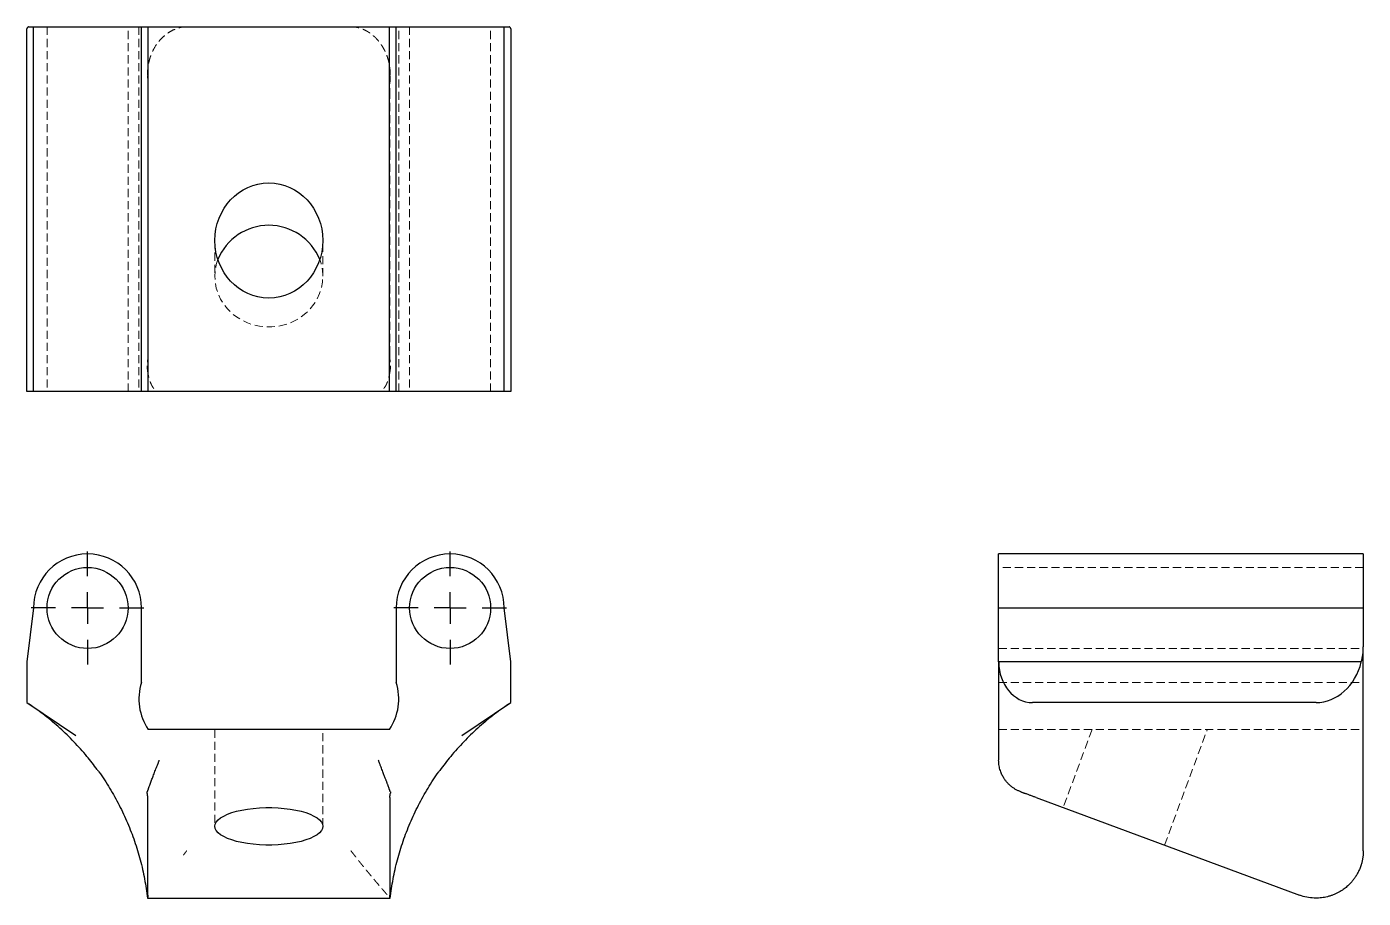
# Model space of a CAD drawing. Header units: millimetres. Extents: x 45 to 255, y 53 to 190.
import ezdxf

# ---------------------------------------------------------------- set-up
doc = ezdxf.new("R2010")
doc.units = ezdxf.units.MM
doc.linetypes.add('HIDDEN', pattern=[1.905, 1.27, -0.635])
doc.layers.add('10', color=7, linetype='Continuous')

# ---------------------------------------------------------------- blocks, each defined once
blk = doc.blocks.new('SW_CENTERMARKSYMBOL_0')
at = {"layer": '10', "color": 0}
for p, q in [((0, 5), (0, 8.85)), ((0, 0), (0, 2.5)), ((-5, 0), (-8.85, 0)), ((0, 0), (-2.5, 0)), ((0, 0), (0, -2.5)), ((0, 0), (2.5, 0)), ((5, 0), (8.85, 0)), ((0, -5), (0, -8.85))]:
    blk.add_line(p, q, dxfattribs=at)
blk = doc.blocks.new('SW_CENTERMARKSYMBOL_1')
at = {"layer": '10', "color": 0}
for p, q in [((0, 5), (0, 8.85)), ((0, 0), (0, 2.5)), ((-5, 0), (-8.85, 0)), ((0, 0), (-2.5, 0)), ((0, 0), (0, -2.5)), ((0, 0), (2.5, 0)), ((5, 0), (8.85, 0)), ((0, -5), (0, -8.85))]:
    blk.add_line(p, q, dxfattribs=at)

msp = doc.modelspace()

# ---------------------------------------------------------------- linework, layer by layer
at = {"color": 7, "linetype": 'Continuous', "lineweight": 25}
for p, q in [((45.04, 132.43), (45.04, 189.29)), ((45.34, 189.6), (46.1, 189.6)), ((46.1, 132.43), (46.1, 189.6)), ((46.1, 189.6), (63.04, 189.6)), ((63.04, 132.43), (63.04, 189.6)), ((63.04, 189.6), (64.1, 189.6)), ((64.1, 132.43), (64.1, 189.6)), ((64.1, 189.6), (101.9, 189.6)), ((101.9, 132.43), (101.9, 189.6)), ((101.9, 189.6), (102.96, 189.6)), ((102.96, 132.43), (102.96, 189.6)), ((102.96, 189.6), (119.9, 189.6)), ((119.9, 132.43), (119.9, 189.6)), ((119.9, 189.6), (120.66, 189.6)), ((120.96, 189.29), (120.96, 132.43)), ((46.1, 132.43), (45.04, 132.43)), ((63.04, 132.43), (46.1, 132.43)), ((64.1, 132.43), (63.04, 132.43)), ((101.9, 132.43), (64.1, 132.43)), ((102.96, 132.43), (101.9, 132.43)), ((119.9, 132.43), (102.96, 132.43)), ((120.96, 132.43), (119.9, 132.43)), ((254.6, 107), (197.43, 107)), ((197.43, 98.53), (197.43, 107)), ((254.6, 107), (254.6, 98.53)), ((46.1, 98.53), (45.04, 90.08)), ((63.04, 86.84), (63.04, 98.53)), ((102.96, 98.53), (102.96, 86.84)), ((120.96, 90.08), (119.9, 98.53)), ((197.43, 98.53), (254.6, 98.53)), ((197.43, 90.08), (197.43, 98.53)), ((254.6, 98.53), (254.6, 92.43)), ((254.6, 89.61), (254.6, 92.43)), ((45.04, 90.08), (45.04, 83.71)), ((120.96, 83.71), (120.96, 90.08)), ((197.43, 90.08), (197.43, 82.95)), ((254.29, 90.08), (197.43, 90.08)), ((45.04, 83.71), (52.74, 78.55)), ((113.26, 78.55), (120.96, 83.71)), ((247.19, 83.71), (202.73, 83.71)), ((101.9, 79.48), (64.1, 79.48)), ((64.02, 53.53), (64.02, 68.84)), ((101.98, 68.84), (101.98, 53.53)), ((203.29, 68.84), (244.61, 53.53)), ((63.98, 53.08), (63.98, 53.08)), ((63.98, 53.07), (102.02, 53.07)), ((102.02, 53.08), (102.02, 53.08))]:
    msp.add_line(p, q, dxfattribs=at)
at = {"color": 7, "linetype": 'HIDDEN', "lineweight": 18}
for p, q in [((48.22, 189.6), (48.22, 132.43)), ((60.92, 132.43), (60.92, 189.6)), ((62.63, 189.6), (62.63, 132.43)), ((103.37, 132.43), (103.37, 189.6)), ((105.08, 189.6), (105.08, 132.43)), ((117.78, 132.43), (117.78, 189.6)), ((64.02, 179.61), (64.02, 138.29)), ((101.98, 138.29), (101.98, 179.61)), ((74.53, 156.11), (74.53, 150.5)), ((91.47, 150.5), (91.47, 156.11)), ((254.6, 104.88), (197.43, 104.88)), ((197.43, 92.18), (254.6, 92.18)), ((197.43, 86.84), (254.6, 86.84)), ((74.53, 79.48), (74.53, 64.32)), ((91.47, 64.32), (91.47, 79.48)), ((197.43, 79.48), (254.6, 79.48)), ((212.08, 79.48), (207.55, 67.26)), ((223.44, 61.37), (230.14, 79.48))]:
    msp.add_line(p, q, dxfattribs=at)
at = {"color": 7, "linetype": 'HIDDEN', "lineweight": 18, "flags": 128}
msp.add_lwpolyline([(75.01, 153.12), (74.76, 152.33), (74.59, 151.42), (74.53, 150.5), (74.59, 149.57), (74.76, 148.66), (75.04, 147.78), (75.43, 146.93), (75.92, 146.13), (76.51, 145.39), (77.19, 144.72), (77.94, 144.13), (78.77, 143.62), (79.65, 143.2), (80.57, 142.89), (81.53, 142.67), (82.51, 142.57), (83.49, 142.57), (84.47, 142.67), (85.43, 142.89), (86.35, 143.2), (87.23, 143.62), (88.06, 144.13), (88.81, 144.72), (89.49, 145.39), (90.08, 146.13), (90.57, 146.93), (90.96, 147.78), (91.24, 148.66), (91.41, 149.57), (91.47, 150.5), (91.47, 150.5)], dxfattribs=at)
at = {"color": 7, "linetype": 'Continuous', "lineweight": 25, "flags": 128}
msp.add_lwpolyline([(91.47, 64.32), (91.41, 63.97), (91.24, 63.64), (90.96, 63.31), (90.57, 63), (90.08, 62.7), (89.49, 62.42), (88.81, 62.18), (88.06, 61.96), (87.23, 61.77), (86.35, 61.61), (85.43, 61.5), (84.47, 61.42), (83.49, 61.38), (82.51, 61.38), (81.53, 61.42), (80.57, 61.5), (79.65, 61.61), (78.77, 61.77), (77.94, 61.96), (77.19, 62.18), (76.51, 62.42), (75.92, 62.7), (75.43, 63), (75.04, 63.31), (74.76, 63.64), (74.59, 63.97), (74.53, 64.32), (74.59, 64.66), (74.76, 64.99), (75.04, 65.32), (75.43, 65.64), (75.92, 65.93), (76.51, 66.21), (77.19, 66.46), (77.94, 66.68), (78.77, 66.86), (79.65, 67.02), (80.57, 67.13), (81.53, 67.21), (82.51, 67.25), (83.49, 67.25), (84.47, 67.21), (85.43, 67.13), (86.35, 67.02), (87.23, 66.86), (88.06, 66.68), (88.81, 66.46), (89.49, 66.21), (90.08, 65.93), (90.57, 65.64), (90.96, 65.32), (91.24, 64.99), (91.41, 64.66), (91.47, 64.32)], dxfattribs=at)
at = {"color": 7, "linetype": 'Continuous', "lineweight": 25}
for centre in [(54.57, 98.53), (111.43, 98.53)]:
    msp.add_circle(centre, 6.35, dxfattribs=at)
for centre, radius, start, end in [((83, 149.86), 8.63, 22.2288, 157.7712), ((54.57, 98.53), 8.47, 0, 180), ((111.43, 98.53), 8.47, 0, 180), ((71.1, 84.24), 8.47, 162.1379, 214.2289), ((94.9, 84.24), 8.47, 325.7711, 17.8621)]:
    msp.add_arc(centre, radius, start, end, dxfattribs=at)
at = {"color": 7, "linetype": 'HIDDEN', "lineweight": 18}
msp.add_arc((83.97, 150.49), 7.5, 0.0319, 20.5408, dxfattribs=at)
at = {"color": 7, "linetype": 'Continuous', "lineweight": 25}
for centre, major_axis, ratio, start_param, end_param in [((45.34, 182.19), (0, 7.41), 0.13907, 0, 0.289752), ((120.66, 182.19), (0, 7.41), 0.13907, 5.993434, 6.283185), ((247.19, 92.43), (0, 8.23), 0.9007, 4.422637, 4.712389), ((202.73, 90.08), (0, -6.37), 0.831026, 4.712389, 6.283185), ((247.19, 92.63), (0, -8.92), 0.831026, 0, 1.281045)]:
    msp.add_ellipse(centre, major_axis=major_axis, ratio=ratio, start_param=start_param, end_param=end_param, dxfattribs=at)
msp.add_ellipse((83, 156.11), major_axis=(0, 9.03), ratio=0.937749, dxfattribs=at)
at = {"color": 7, "linetype": 'HIDDEN', "lineweight": 18}
for points, knots in [([(70.12, 189.6), (70.1, 189.6), (70.01, 189.6), (69.84, 189.59), (69.51, 189.56), (69.07, 189.48), (68.54, 189.32), (67.92, 189.06), (67.27, 188.69), (66.6, 188.18), (65.88, 187.49), (65.14, 186.53), (64.58, 185.37), (64.26, 184.39), (64.11, 183.71), (64.03, 183.16), (63.99, 182.74), (63.97, 182.32), (63.97, 182.04), (63.98, 181.9)], [0, 0, 0, 0, 0.007858, 0.031148, 0.062613, 0.125545, 0.188504, 0.251236, 0.34716, 0.430749, 0.502292, 0.636061, 0.751942, 0.815496, 0.876229, 0.907477, 0.938472, 0.969287, 1, 1, 1, 1]), ([(95.87, 189.6), (95.95, 189.6), (96.08, 189.6), (96.29, 189.58), (96.48, 189.56), (96.65, 189.53), (96.82, 189.5), (96.98, 189.46), (97.12, 189.43), (97.26, 189.39), (97.38, 189.35), (97.49, 189.31), (97.59, 189.27), (97.68, 189.24), (97.76, 189.21), (97.82, 189.18), (97.88, 189.15), (97.92, 189.14), (97.95, 189.12), (97.97, 189.11), (98.07, 189.07), (98.23, 188.99), (98.46, 188.86), (98.68, 188.72), (98.89, 188.58), (99.09, 188.43), (99.28, 188.27), (99.47, 188.12), (99.64, 187.96), (99.81, 187.79), (100.08, 187.5), (100.44, 187.07), (100.82, 186.51), (101.1, 186.01), (101.31, 185.58), (101.49, 185.13), (101.65, 184.68), (101.78, 184.22), (101.88, 183.76), (101.96, 183.29), (102.01, 182.83), (102.03, 182.36), (102.03, 182.05), (102.02, 181.9)], [0, 0, 0, 0, 0.025342, 0.049338, 0.071989, 0.093293, 0.113252, 0.131866, 0.149133, 0.165055, 0.179631, 0.192861, 0.204746, 0.215284, 0.224477, 0.232324, 0.238826, 0.243981, 0.24779, 0.250254, 0.251372, 0.280469, 0.308675, 0.335992, 0.362421, 0.387964, 0.412624, 0.436402, 0.4593, 0.481321, 0.502468, 0.571789, 0.636366, 0.676631, 0.715816, 0.753992, 0.791234, 0.827623, 0.863245, 0.898193, 0.932566, 0.966466, 1, 1, 1, 1]), ([(64.02, 179.62), (64.02, 179.7), (64.02, 179.88), (64.02, 180.14), (64.01, 180.42), (64.01, 180.7), (64, 180.99), (64, 181.29), (63.99, 181.59), (63.98, 181.8), (63.98, 181.9)], [0, 0, 0, 0, 0.116888, 0.236088, 0.357604, 0.481438, 0.607593, 0.73607, 0.866872, 1, 1, 1, 1]), ([(63.94, 136.47), (63.94, 136.42), (63.93, 136.31), (63.93, 136.16), (63.94, 136.02), (63.95, 135.93), (63.96, 135.89)], [0, 0, 0, 0, 0.269536, 0.525745, 0.769116, 1, 1, 1, 1]), ([(101.98, 138.29), (101.98, 138.14), (101.98, 137.83), (102, 137.38), (102.02, 136.92), (102.04, 136.62), (102.06, 136.47)], [0, 0, 0, 0, 0.249406, 0.499144, 0.74931, 1, 1, 1, 1]), ([(102.04, 135.89), (102.05, 135.93), (102.06, 136.02), (102.07, 136.16), (102.07, 136.31), (102.06, 136.42), (102.06, 136.47)], [0, 0, 0, 0, 0.230715, 0.474051, 0.730328, 1, 1, 1, 1]), ([(63.96, 135.89), (63.97, 135.82), (63.98, 135.69), (64.01, 135.51), (64.04, 135.33), (64.07, 135.16), (64.11, 135), (64.14, 134.85), (64.17, 134.71), (64.21, 134.58), (64.29, 134.28), (64.44, 133.84), (64.67, 133.34), (64.93, 132.94), (65.17, 132.7), (65.37, 132.56), (65.51, 132.49), (65.63, 132.46), (65.72, 132.44), (65.78, 132.43), (65.81, 132.43), (65.82, 132.43)], [0, 0, 0, 0, 0.031657, 0.0623097, 0.0919667, 0.1206339, 0.1483155, 0.1750148, 0.2007354, 0.2254809, 0.2492565, 0.3717926, 0.4989026, 0.6171529, 0.7492141, 0.8156862, 0.8724363, 0.9193247, 0.9562523, 0.9831532, 1, 1, 1, 1]), ([(102.04, 135.89), (102.03, 135.82), (102.02, 135.68), (101.98, 135.48), (101.95, 135.28), (101.91, 135.08), (101.87, 134.89), (101.82, 134.7), (101.78, 134.51), (101.72, 134.33), (101.67, 134.16), (101.61, 133.99), (101.55, 133.83), (101.48, 133.67), (101.41, 133.52), (101.34, 133.37), (101.25, 133.23), (101.16, 133.09), (101.05, 132.94), (100.94, 132.81), (100.81, 132.69), (100.67, 132.58), (100.51, 132.5), (100.35, 132.44), (100.24, 132.44), (100.18, 132.43)], [0, 0, 0, 0, 0.032943, 0.066187, 0.099737, 0.133601, 0.167786, 0.202296, 0.237139, 0.27232, 0.307844, 0.343718, 0.379947, 0.416536, 0.45349, 0.490813, 0.531603, 0.57633, 0.625, 0.677616, 0.734182, 0.794702, 0.859177, 0.927609, 1, 1, 1, 1]), ([(70.12, 60.48), (70.1, 60.45), (70.01, 60.34), (69.88, 60.17), (69.73, 59.97), (69.64, 59.86), (69.6, 59.8)], [0, 0, 0, 0, 0.125492, 0.497455, 0.745157, 1, 1, 1, 1]), ([(95.87, 60.48), (95.95, 60.39), (96.08, 60.21), (96.29, 59.95), (96.48, 59.71), (96.65, 59.48), (96.82, 59.27), (96.98, 59.07), (97.12, 58.88), (97.26, 58.72), (97.38, 58.56), (97.49, 58.43), (97.59, 58.3), (97.68, 58.19), (97.76, 58.1), (97.82, 58.02), (97.88, 57.95), (97.92, 57.9), (97.95, 57.86), (97.97, 57.84), (98.07, 57.73), (98.23, 57.53), (98.46, 57.25), (98.68, 56.98), (98.89, 56.72), (99.09, 56.48), (99.28, 56.25), (99.47, 56.03), (99.64, 55.82), (99.81, 55.63), (100.08, 55.31), (100.44, 54.88), (100.81, 54.46), (101.08, 54.15), (101.27, 53.92), (101.45, 53.72), (101.6, 53.55), (101.73, 53.4), (101.83, 53.28), (101.92, 53.19), (101.98, 53.12), (102, 53.1), (102.01, 53.09)], [0, 0, 0, 0, 0.0268861, 0.0523445, 0.0763752, 0.0989782, 0.1201534, 0.1399009, 0.1582206, 0.1751126, 0.1905768, 0.2046132, 0.2172218, 0.2284026, 0.2381556, 0.2464807, 0.2533781, 0.2588476, 0.2628893, 0.2655032, 0.2666892, 0.2975587, 0.3274835, 0.3564649, 0.3845047, 0.4116046, 0.4377667, 0.4629931, 0.4872864, 0.5106493, 0.533085, 0.6066298, 0.6751425, 0.71455, 0.7529807, 0.7904917, 0.8271447, 0.8630054, 0.8981444, 0.9326364, 0.9665606, 1, 1, 1, 1])]:
    msp.add_open_spline(points, degree=3, knots=knots, dxfattribs=at)
for points in [[(102.02, 181.9), (102, 181.11), (101.98, 180.35), (101.98, 179.61)], [(64.02, 138.29), (64.02, 137.68), (63.99, 137.07), (63.94, 136.47)]]:
    msp.add_open_spline(points, degree=3, dxfattribs=at)
at = {"color": 7, "linetype": 'Continuous', "lineweight": 25}
for points, knots in [([(254.6, 60.48), (254.6, 66.37), (254.6, 71.99), (254.6, 81.92), (254.6, 86.23), (254.6, 89.61)], [0, 0, 0, 0, 0.5, 0.5, 1, 1, 1, 1]), ([(56.08, 73.21), (55.56, 73.91), (54.42, 75.42), (52.47, 77.59), (50.27, 79.72), (47.93, 81.7), (46.26, 82.87), (45.42, 83.45)], [0, 0, 0, 0, 0.175794, 0.381835, 0.5879, 0.793963, 1, 1, 1, 1]), ([(120.58, 83.45), (119.74, 82.87), (118.07, 81.7), (115.73, 79.72), (113.53, 77.59), (111.54, 75.38), (110.37, 73.82), (109.82, 73.08)], [0, 0, 0, 0, 0.2037295, 0.4074842, 0.6112415, 0.8149744, 1, 1, 1, 1]), ([(197.43, 82.95), (197.43, 81.74), (197.43, 80.43), (197.43, 78.34), (197.43, 77.63), (197.43, 76.17), (197.43, 75.43), (197.43, 74.69)], [0, 0, 0, 0, 0.5, 0.5, 0.75, 0.75, 1, 1, 1, 1]), ([(63.96, 69.73), (63.97, 69.75), (63.98, 69.8), (64.01, 69.89), (64.04, 69.97), (64.07, 70.06), (64.11, 70.15), (64.14, 70.25), (64.17, 70.34), (64.21, 70.44), (64.29, 70.66), (64.44, 71.07), (64.67, 71.68), (64.93, 72.38), (65.17, 73.01), (65.37, 73.52), (65.51, 73.87), (65.63, 74.16), (65.72, 74.39), (65.78, 74.56), (65.81, 74.65), (65.82, 74.69)], [0, 0, 0, 0, 0.031657, 0.0623097, 0.0919667, 0.1206339, 0.1483155, 0.1750148, 0.2007354, 0.2254809, 0.2492565, 0.3717926, 0.4989026, 0.6171529, 0.7492141, 0.8156862, 0.8724363, 0.9193247, 0.9562523, 0.9831532, 1, 1, 1, 1]), ([(102.04, 69.73), (102.03, 69.75), (102.02, 69.81), (101.98, 69.9), (101.95, 69.99), (101.91, 70.1), (101.87, 70.22), (101.82, 70.35), (101.78, 70.48), (101.72, 70.62), (101.67, 70.78), (101.61, 70.94), (101.55, 71.11), (101.48, 71.29), (101.41, 71.47), (101.34, 71.67), (101.25, 71.89), (101.16, 72.14), (101.05, 72.41), (100.94, 72.72), (100.81, 73.05), (100.67, 73.42), (100.51, 73.82), (100.35, 74.24), (100.24, 74.54), (100.18, 74.69)], [0, 0, 0, 0, 0.032943, 0.066187, 0.099737, 0.133601, 0.167786, 0.202296, 0.237139, 0.27232, 0.307844, 0.343718, 0.379947, 0.416536, 0.45349, 0.490813, 0.531603, 0.57633, 0.625, 0.677616, 0.734182, 0.794702, 0.859177, 0.927609, 1, 1, 1, 1]), ([(200.89, 69.73), (200.82, 69.75), (200.68, 69.81), (200.48, 69.9), (200.28, 69.99), (200.08, 70.1), (199.89, 70.22), (199.7, 70.35), (199.51, 70.48), (199.33, 70.62), (199.16, 70.78), (198.99, 70.94), (198.83, 71.11), (198.67, 71.29), (198.52, 71.47), (198.37, 71.67), (198.23, 71.89), (198.09, 72.14), (197.94, 72.41), (197.81, 72.72), (197.69, 73.05), (197.58, 73.42), (197.5, 73.82), (197.44, 74.24), (197.44, 74.54), (197.43, 74.69)], [0, 0, 0, 0, 0.032943, 0.066187, 0.099737, 0.133601, 0.167786, 0.202296, 0.237139, 0.27232, 0.307844, 0.343718, 0.379947, 0.416536, 0.45349, 0.490813, 0.531603, 0.57633, 0.625, 0.677616, 0.734182, 0.794702, 0.859177, 0.927609, 1, 1, 1, 1]), ([(56.08, 73.21), (56.17, 73.09), (56.89, 72.16), (58.06, 70.3), (59.57, 67.64), (60.87, 64.86), (61.98, 62), (62.87, 59.07), (63.56, 56.08), (63.84, 54.06), (63.97, 53.05)], [0, 0, 0, 0, 0.020928, 0.160783, 0.300648, 0.440528, 0.580413, 0.720289, 0.860149, 1, 1, 1, 1]), ([(102.03, 53.05), (102.16, 54.06), (102.44, 56.08), (103.13, 59.07), (104.02, 62), (105.13, 64.86), (106.42, 67.64), (107.94, 70.3), (109.08, 72.12), (109.76, 73), (109.82, 73.08)], [0, 0, 0, 0, 0.140931, 0.281872, 0.422833, 0.563804, 0.704769, 0.845719, 0.986658, 1, 1, 1, 1]), ([(63.94, 69.51), (63.94, 69.53), (63.93, 69.57), (63.93, 69.62), (63.94, 69.68), (63.95, 69.71), (63.96, 69.73)], [0, 0, 0, 0, 0.269536, 0.525745, 0.769116, 1, 1, 1, 1]), ([(101.98, 68.84), (101.98, 68.89), (101.98, 69.01), (102, 69.17), (102.02, 69.34), (102.04, 69.46), (102.06, 69.51)], [0, 0, 0, 0, 0.249406, 0.499144, 0.74931, 1, 1, 1, 1]), ([(102.04, 69.73), (102.05, 69.71), (102.06, 69.68), (102.07, 69.62), (102.07, 69.57), (102.06, 69.53), (102.06, 69.51)], [0, 0, 0, 0, 0.230715, 0.474051, 0.730328, 1, 1, 1, 1]), ([(200.89, 69.73), (200.93, 69.71), (201.02, 69.68), (201.16, 69.62), (201.31, 69.57), (201.42, 69.53), (201.47, 69.51)], [0, 0, 0, 0, 0.230715, 0.474051, 0.730328, 1, 1, 1, 1]), ([(203.29, 68.84), (203.14, 68.89), (202.83, 69.01), (202.38, 69.17), (201.92, 69.34), (201.62, 69.46), (201.47, 69.51)], [0, 0, 0, 0, 0.249406, 0.499144, 0.74931, 1, 1, 1, 1]), ([(254.6, 60.48), (254.6, 60.39), (254.6, 60.21), (254.58, 59.95), (254.56, 59.71), (254.53, 59.48), (254.5, 59.27), (254.46, 59.07), (254.43, 58.88), (254.39, 58.72), (254.35, 58.56), (254.31, 58.43), (254.27, 58.3), (254.24, 58.19), (254.21, 58.1), (254.18, 58.02), (254.15, 57.95), (254.14, 57.9), (254.12, 57.86), (254.11, 57.84), (254.07, 57.73), (253.99, 57.53), (253.86, 57.25), (253.72, 56.98), (253.58, 56.72), (253.43, 56.48), (253.27, 56.25), (253.12, 56.03), (252.96, 55.82), (252.79, 55.63), (252.5, 55.31), (252.07, 54.88), (251.51, 54.45), (251.01, 54.13), (250.58, 53.88), (250.13, 53.67), (249.68, 53.5), (249.22, 53.35), (248.76, 53.23), (248.29, 53.15), (247.83, 53.09), (247.36, 53.07), (247.05, 53.07), (246.9, 53.08)], [0, 0, 0, 0, 0.025342, 0.049338, 0.071989, 0.093293, 0.113252, 0.131866, 0.149133, 0.165055, 0.179631, 0.192861, 0.204746, 0.215284, 0.224477, 0.232324, 0.238826, 0.243981, 0.24779, 0.250254, 0.251372, 0.280469, 0.308675, 0.335992, 0.362421, 0.387964, 0.412624, 0.436402, 0.4593, 0.481321, 0.502468, 0.571789, 0.636366, 0.676631, 0.715816, 0.753992, 0.791234, 0.827623, 0.863245, 0.898193, 0.932566, 0.966466, 1, 1, 1, 1]), ([(64.02, 53.53), (64.02, 53.5), (64.02, 53.44), (64.02, 53.36), (64.01, 53.28), (64.01, 53.22), (64, 53.17), (64, 53.12), (63.99, 53.09), (63.98, 53.08), (63.98, 53.08)], [0, 0, 0, 0, 0.116888, 0.236088, 0.357604, 0.481438, 0.607593, 0.73607, 0.866872, 1, 1, 1, 1])]:
    msp.add_open_spline(points, degree=3, knots=knots, dxfattribs=at)
for points in [[(64.02, 68.84), (64.02, 69.06), (63.99, 69.29), (63.94, 69.51)], [(102.02, 53.08), (102, 53.11), (101.98, 53.26), (101.98, 53.53)], [(246.9, 53.08), (246.11, 53.11), (245.35, 53.26), (244.61, 53.53)]]:
    msp.add_open_spline(points, degree=3, dxfattribs=at)

# ---------------------------------------------------------------- block references
at = {"layer": '10'}
for name, p in [('SW_CENTERMARKSYMBOL_1', (54.57, 98.53)), ('SW_CENTERMARKSYMBOL_0', (111.43, 98.53))]:
    msp.add_blockref(name, p, dxfattribs=at)

doc.saveas('drawing.dxf')
